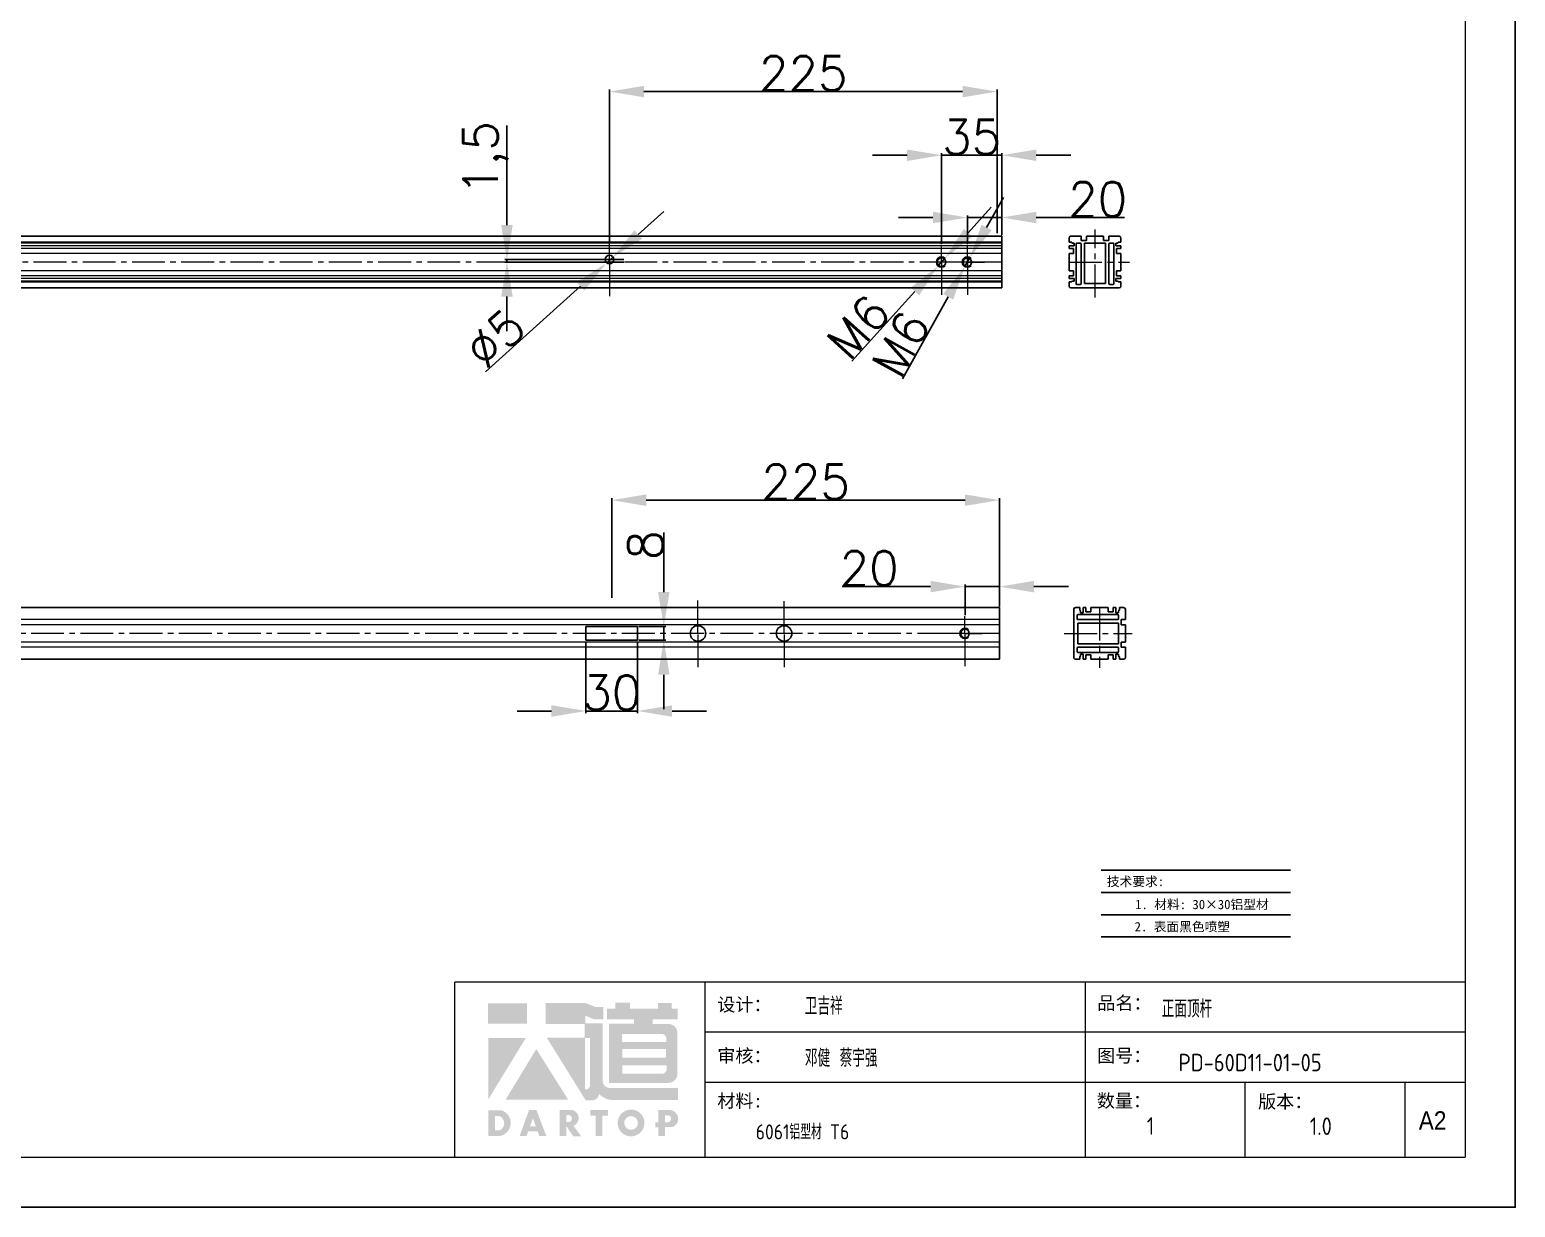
# Model space of a CAD drawing. Header units: millimetres. Extents: x -30327 to 34858, y 4015 to 75103.
# Drawn here: x 2358 to 3220, y 60062 to 60746 of the extents above; entities that cross this region are included whole.
import ezdxf
from ezdxf.enums import TextEntityAlignment as Align

# ---------------------------------------------------------------- set-up
doc = ezdxf.new("R2010")
doc.units = ezdxf.units.MM
doc.linetypes.add('CENTER2', pattern=[28.575, 19.05, -3.175, 3.175, -3.175])
doc.layers.add('A-TITLEBLOCK', color=7, linetype='Continuous', lineweight=18)
doc.layers.add('cen', color=1, linetype='CENTER2', lineweight=9)
for name, color, linetype in [('print', 30, 'Continuous'), ('red', 1, 'CENTER2'), ('yellow', 2, 'Continuous')]:
    doc.layers.add(name, color=color, linetype=linetype)
doc.styles.add('GB', font='GBENOR.SHX', dxfattribs={"bigfont": 'gbcbig.shx'})
doc.styles.add('HZ', font='')
doc.styles.add('SLDTEXTSTYLE0', font='simfang.ttf', dxfattribs={"bigfont": 'bigfont'})
doc.styles.add('SLDTEXTSTYLE1', font='Gothic.ttf', dxfattribs={"width": 0.913})
doc.styles.get("Standard").update_dxf_attribs({"font": 'txt', "bigfont": 'gbcbig.shx'})
doc.styles.get('HZ').set_extended_font_data('SimSun')
doc.dimstyles.new('ISO-25', dxfattribs={"dimtxt": 20, "dimasz": 20, "dimexe": 1.25, "dimexo": 0.625, "dimtad": 1, "dimtxsty": 'Standard', "dimcen": 2.5, "dimadec": 0, "dimazin": 0, "dimtfac": 1, "dimtmove": 0, "dimatfit": 3, "dimfxl": 0, "dimarcsym": 0})

# ---------------------------------------------------------------- blocks, each defined once
blk = doc.blocks.new('*D160')
at = {"layer": 'Defpoints', "color": 0, "transparency": 16777216}
for p in [(2903.15, 60613.48), (2900.24, 60608.23)]:
    blk.add_point(p, dxfattribs=at)
at = {"layer": 'yellow', "color": 0, "lineweight": -2, "transparency": 16777216}
for p, q in [((2912.87, 60630.96), (2922.59, 60648.44)), ((2903.15, 60613.48), (2900.24, 60608.23)), ((2864, 60543.05), (2890.52, 60590.75))]:
    blk.add_line(p, q, dxfattribs=at)
at = {"layer": 'yellow', "color": 0, "transparency": 16777216}
for points in [[(2909.96, 60632.58), (2915.79, 60629.34), (2903.15, 60613.48)], [(2887.61, 60592.37), (2893.44, 60589.13), (2900.24, 60608.23)]]:
    blk.add_solid(points, dxfattribs=at)
at = {"layer": 'yellow', "color": 0, "lineweight": 9, "transparency": 16777216, "insert": (2863.12, 60563.32), "char_height": 20, "attachment_point": 5, "rotation": 60.93102}
blk.add_mtext('M6', dxfattribs=at)
blk = doc.blocks.new('*D88')
at = {"layer": 'Defpoints', "color": 0, "transparency": 16777216}
for p in [(2921.7, 60636.75), (2921.7, 60626.48), (2901.7, 60620.86)]:
    blk.add_point(p, dxfattribs=at)
at = {"layer": 'yellow', "color": 0, "lineweight": -2, "transparency": 16777216}
for p, q in [((2881.7, 60636.75), (2861.7, 60636.75)), ((2901.7, 60621.48), (2901.7, 60638)), ((2901.7, 60636.75), (2921.7, 60636.75)), ((2921.7, 60627.11), (2921.7, 60638)), ((2941.7, 60636.75), (2992.95, 60636.75))]:
    blk.add_line(p, q, dxfattribs=at)
at = {"layer": 'yellow', "color": 0, "transparency": 16777216}
for points in [[(2881.7, 60640.08), (2881.7, 60633.42), (2901.7, 60636.75)], [(2941.7, 60640.08), (2941.7, 60633.42), (2921.7, 60636.75)]]:
    blk.add_solid(points, dxfattribs=at)
at = {"layer": 'yellow', "color": 0, "lineweight": 9, "transparency": 16777216, "insert": (2977.32, 60647.37), "char_height": 20, "attachment_point": 5}
blk.add_mtext('20', dxfattribs=at)
blk = doc.blocks.new('*D89')
at = {"layer": 'Defpoints', "color": 0, "transparency": 16777216}
for p in [(2900.33, 60422.43), (2920.33, 60410.26), (2900.33, 60405.26)]:
    blk.add_point(p, dxfattribs=at)
at = {"layer": 'yellow', "color": 0, "lineweight": -2, "transparency": 16777216}
for p, q in [((2900.33, 60405.88), (2900.33, 60423.68)), ((2920.33, 60410.88), (2920.33, 60423.68)), ((2880.33, 60422.43), (2829.08, 60422.43)), ((2920.33, 60422.43), (2900.33, 60422.43)), ((2940.33, 60422.43), (2960.33, 60422.43))]:
    blk.add_line(p, q, dxfattribs=at)
at = {"layer": 'yellow', "color": 0, "transparency": 16777216}
for points in [[(2880.33, 60425.77), (2880.33, 60419.1), (2900.33, 60422.43)], [(2940.33, 60425.77), (2940.33, 60419.1), (2920.33, 60422.43)]]:
    blk.add_solid(points, dxfattribs=at)
at = {"layer": 'yellow', "color": 0, "lineweight": 9, "transparency": 16777216, "insert": (2844.7, 60433.06), "char_height": 20, "attachment_point": 5}
blk.add_mtext('20', dxfattribs=at)
blk = doc.blocks.new('*D426')
at = {"layer": 'Defpoints', "color": 0, "transparency": 16777216}
for p in [(2888.71, 60613.08), (2884.69, 60608.63)]:
    blk.add_point(p, dxfattribs=at)
at = {"layer": 'yellow', "color": 0, "lineweight": -2, "transparency": 16777216}
for p, q in [((2902.12, 60627.92), (2915.52, 60642.76)), ((2888.71, 60613.08), (2884.69, 60608.63)), ((2834.68, 60553.29), (2871.28, 60593.79))]:
    blk.add_line(p, q, dxfattribs=at)
at = {"layer": 'yellow', "color": 0, "transparency": 16777216}
for points in [[(2899.64, 60630.16), (2904.59, 60625.69), (2888.71, 60613.08)], [(2868.8, 60596.02), (2873.75, 60591.56), (2884.69, 60608.63)]]:
    blk.add_solid(points, dxfattribs=at)
at = {"layer": 'yellow', "color": 0, "lineweight": 9, "transparency": 16777216, "insert": (2838.39, 60573.24), "char_height": 20, "attachment_point": 5, "rotation": 47.90104}
blk.add_mtext('M6', dxfattribs=at)
blk = doc.blocks.new('*D427')
at = {"layer": 'Defpoints', "color": 0, "transparency": 16777216}
for p in [(2921.7, 60672.91), (2921.7, 60625.86), (2886.7, 60620.86)]:
    blk.add_point(p, dxfattribs=at)
at = {"layer": 'yellow', "color": 0, "lineweight": -2, "transparency": 16777216}
for p, q in [((2886.7, 60621.48), (2886.7, 60674.16)), ((2921.7, 60626.48), (2921.7, 60674.16)), ((2866.7, 60672.91), (2846.7, 60672.91)), ((2886.7, 60672.91), (2921.7, 60672.91)), ((2941.7, 60672.91), (2961.7, 60672.91))]:
    blk.add_line(p, q, dxfattribs=at)
at = {"layer": 'yellow', "color": 0, "transparency": 16777216}
for points in [[(2866.7, 60676.25), (2866.7, 60669.58), (2886.7, 60672.91)], [(2941.7, 60676.25), (2941.7, 60669.58), (2921.7, 60672.91)]]:
    blk.add_solid(points, dxfattribs=at)
at = {"layer": 'yellow', "color": 0, "lineweight": 9, "transparency": 16777216, "insert": (2904.2, 60683.54), "char_height": 20, "attachment_point": 5}
blk.add_mtext('35', dxfattribs=at)
blk = doc.blocks.new('*D947')
at = {"layer": 'Defpoints', "color": 0, "transparency": 16777216}
for p in [(2634.48, 60612.36), (2703.04, 60612.36), (2703.04, 60610.86)]:
    blk.add_point(p, dxfattribs=at)
at = {"layer": 'yellow', "color": 0, "lineweight": -2, "transparency": 16777216}
for p, q in [((2634.48, 60632.36), (2634.48, 60690.27)), ((2702.41, 60612.36), (2633.23, 60612.36)), ((2702.41, 60610.86), (2633.23, 60610.86)), ((2634.48, 60610.86), (2634.48, 60612.36)), ((2634.48, 60590.86), (2634.48, 60570.86))]:
    blk.add_line(p, q, dxfattribs=at)
at = {"layer": 'yellow', "color": 0, "transparency": 16777216}
for points in [[(2631.15, 60632.36), (2637.82, 60632.36), (2634.48, 60612.36)], [(2631.15, 60590.86), (2637.82, 60590.86), (2634.48, 60610.86)]]:
    blk.add_solid(points, dxfattribs=at)
at = {"layer": 'yellow', "color": 0, "lineweight": 9, "transparency": 16777216, "insert": (2622.19, 60671.31), "char_height": 20, "attachment_point": 5, "rotation": 90}
blk.add_mtext('1,5', dxfattribs=at)
blk = doc.blocks.new('*D948')
at = {"layer": 'Defpoints', "color": 0, "transparency": 16777216}
for p in [(2695.81, 60613.53), (2692.09, 60610.18)]:
    blk.add_point(p, dxfattribs=at)
at = {"layer": 'yellow', "color": 0, "lineweight": -2, "transparency": 16777216}
for p, q in [((2710.69, 60626.9), (2725.56, 60640.27)), ((2695.81, 60613.53), (2692.09, 60610.18)), ((2621.95, 60547.13), (2677.22, 60596.81))]:
    blk.add_line(p, q, dxfattribs=at)
at = {"layer": 'yellow', "color": 0, "transparency": 16777216}
for points in [[(2708.46, 60629.38), (2712.91, 60624.42), (2695.81, 60613.53)], [(2674.99, 60599.29), (2679.45, 60594.34), (2692.09, 60610.18)]]:
    blk.add_solid(points, dxfattribs=at)
at = {"layer": 'yellow', "color": 0, "lineweight": 9, "transparency": 16777216, "insert": (2627.71, 60566.59), "char_height": 20, "attachment_point": 5, "rotation": 41.95305}
blk.add_mtext('∅5', dxfattribs=at)
blk = doc.blocks.new('*D949')
at = {"layer": 'Defpoints', "color": 0, "transparency": 16777216}
for p in [(2693.95, 60709.87), (2693.95, 60621.86), (2918.95, 60627.11)]:
    blk.add_point(p, dxfattribs=at)
at = {"layer": 'yellow', "color": 0, "lineweight": -2, "transparency": 16777216}
for p, q in [((2693.95, 60622.48), (2693.95, 60711.12)), ((2898.95, 60709.87), (2713.95, 60709.87)), ((2918.95, 60627.73), (2918.95, 60711.12))]:
    blk.add_line(p, q, dxfattribs=at)
at = {"layer": 'yellow', "color": 0, "transparency": 16777216}
for points in [[(2713.95, 60713.2), (2713.95, 60706.54), (2693.95, 60709.87)], [(2898.95, 60713.2), (2898.95, 60706.54), (2918.95, 60709.87)]]:
    blk.add_solid(points, dxfattribs=at)
at = {"layer": 'yellow', "color": 0, "lineweight": 9, "transparency": 16777216, "insert": (2806.45, 60720.49), "char_height": 20, "attachment_point": 5}
blk.add_mtext('225', dxfattribs=at)
blk = doc.blocks.new('*D950')
at = {"layer": 'Defpoints', "color": 0, "transparency": 16777216}
for p in [(2695.33, 60472.64), (2695.33, 60415.26), (2920.33, 60410.88)]:
    blk.add_point(p, dxfattribs=at)
at = {"layer": 'yellow', "color": 0, "lineweight": -2, "transparency": 16777216}
for p, q in [((2695.33, 60415.88), (2695.33, 60473.89)), ((2900.33, 60472.64), (2715.33, 60472.64)), ((2920.33, 60411.51), (2920.33, 60473.89))]:
    blk.add_line(p, q, dxfattribs=at)
at = {"layer": 'yellow', "color": 0, "transparency": 16777216}
for points in [[(2715.33, 60475.97), (2715.33, 60469.3), (2695.33, 60472.64)], [(2900.33, 60475.97), (2900.33, 60469.3), (2920.33, 60472.64)]]:
    blk.add_solid(points, dxfattribs=at)
at = {"layer": 'yellow', "color": 0, "lineweight": 9, "transparency": 16777216, "insert": (2807.83, 60483.26), "char_height": 20, "attachment_point": 5}
blk.add_mtext('225', dxfattribs=at)
blk = doc.blocks.new('*D951')
at = {"layer": 'Defpoints', "color": 0, "transparency": 16777216}
for p in [(2710.33, 60399.26), (2725.51, 60399.26), (2710.33, 60391.26)]:
    blk.add_point(p, dxfattribs=at)
at = {"layer": 'yellow', "color": 0, "lineweight": -2, "transparency": 16777216}
for p, q in [((2725.51, 60419.26), (2725.51, 60453.84)), ((2710.95, 60399.26), (2726.76, 60399.26)), ((2725.51, 60391.26), (2725.51, 60399.26)), ((2710.95, 60391.26), (2726.76, 60391.26)), ((2725.51, 60371.26), (2725.51, 60351.26))]:
    blk.add_line(p, q, dxfattribs=at)
at = {"layer": 'yellow', "color": 0, "transparency": 16777216}
for points in [[(2722.18, 60419.26), (2728.85, 60419.26), (2725.51, 60399.26)], [(2722.18, 60371.26), (2728.85, 60371.26), (2725.51, 60391.26)]]:
    blk.add_solid(points, dxfattribs=at)
at = {"layer": 'yellow', "color": 0, "lineweight": 9, "transparency": 16777216, "insert": (2714.89, 60446.55), "char_height": 20, "attachment_point": 5, "rotation": 90}
blk.add_mtext('8', dxfattribs=at)
blk = doc.blocks.new('*D952')
at = {"layer": 'Defpoints', "color": 0, "transparency": 16777216}
for p in [(2680.33, 60391.26), (2710.33, 60391.26), (2680.33, 60350.21)]:
    blk.add_point(p, dxfattribs=at)
at = {"layer": 'yellow', "color": 0, "lineweight": -2, "transparency": 16777216}
for p, q in [((2680.33, 60390.63), (2680.33, 60348.96)), ((2710.33, 60390.63), (2710.33, 60348.96)), ((2660.33, 60350.21), (2640.33, 60350.21)), ((2710.33, 60350.21), (2680.33, 60350.21)), ((2730.33, 60350.21), (2750.33, 60350.21))]:
    blk.add_line(p, q, dxfattribs=at)
at = {"layer": 'yellow', "color": 0, "transparency": 16777216}
for points in [[(2660.33, 60353.54), (2660.33, 60346.87), (2680.33, 60350.21)], [(2730.33, 60353.54), (2730.33, 60346.87), (2710.33, 60350.21)]]:
    blk.add_solid(points, dxfattribs=at)
at = {"layer": 'yellow', "color": 0, "lineweight": 9, "transparency": 16777216, "insert": (2695.33, 60360.83), "char_height": 20, "attachment_point": 5}
blk.add_mtext('30', dxfattribs=at)
blk = doc.blocks.new('Dartop Logo')
at = {"true_color": 0xc40018}
h = blk.add_hatch(color=12, dxfattribs=at)
h.set_gradient(color1=(196, 0, 24), color2=(196, 0, 24), tint=1)
h.paths.add_polyline_path([(30.39, -3.87), (33.08, -5.04), (35.99, -5.04), (35.99, -1.19), (33.59, -1.19), (30.46, 0.05), (17.94, 0.05), (17.94, -6.46), (30.12, -6.46), (30.12, -6.59), (30.12, -10.75), (18.31, -10.75), (30.46, -30.31), (32.87, -30.31, 0.279375), (34.63, -28.6), (34.63, -28.51), (34.84, -28.51, 0.143145), (38.15, -30.2), (59.27, -30.2), (59.27, -26.49), (38.06, -26.49, -0.414214), (35.75, -24.18), (35.75, -6.26), (30.39, -6.26)])
h.paths.add_polyline_path([(30.25, -10.84), (31.8, -10.84), (31.8, -26.02, -0.088936), (30.9, -26.94), (30.24, -26.94)], flags=16)
h = blk.add_hatch(color=12, dxfattribs=at)
h.set_gradient(color1=(196, 0, 24), color2=(196, 0, 24), tint=1)
h.paths.add_polyline_path([(59.24, -1.73), (57.36, -1.73), (57.36, 0.06), (53.06, 0.06), (53.06, -1.64), (44.29, -1.64), (44.29, 0.15), (39.7, 0.15), (39.7, -1.67), (37.16, -1.67), (37.16, -4.97), (45.54, -4.97), (45.54, -6.42), (37.73, -6.42), (37.73, -24.88), (56.26, -24.88, 0.414214), (59.15, -21.99), (59.15, -9.35, 0.414214), (56.26, -6.46), (51.36, -6.46), (51.36, -5.03), (59.24, -5.03)])
h.paths.add_polyline_path([(54.21, -9.59, -0.414214), (55.66, -11.04), (55.66, -12.1), (41.79, -12.1), (41.79, -9.59)], flags=16)
h.paths.add_polyline_path([(55.57, -14.33), (55.57, -17.01), (41.88, -17.01), (41.88, -14.33)], flags=16)
h.paths.add_polyline_path([(55.75, -19.43), (55.75, -20.57, -0.414214), (54.3, -22.02), (41.88, -22.02), (41.88, -19.43)], flags=16)
h = blk.add_hatch(color=12, dxfattribs=at)
h.set_gradient(color1=(196, 0, 24), color2=(196, 0, 24), tint=1)
h.paths.add_polyline_path([(12.18, 0), (0, 0), (0, -6.37), (12.18, -6.37)])
h = blk.add_hatch(color=12, dxfattribs=at)
h.set_gradient(color1=(196, 0, 24), color2=(196, 0, 24), tint=1)
h.paths.add_polyline_path([(11.79, -10.83), (0.03, -10.83), (0.03, -30.03)])
h = blk.add_hatch(color=12, dxfattribs=at)
h.set_gradient(color1=(196, 0, 24), color2=(196, 0, 24), tint=1)
h.paths.add_polyline_path([(15.05, -14.31), (5.44, -30.15), (25.01, -30.15)])
at = {"true_color": 0x646464}
h = blk.add_hatch(color=251, dxfattribs=at)
h.set_gradient(color1=(100, 100, 100), color2=(100, 100, 100), tint=1)
h.paths.add_polyline_path([(4.15, -33.43), (0.11, -33.43), (0.11, -41.5), (3.51, -41.5, 0.793016)])
h.paths.add_polyline_path([(3.57, -39.73), (2.16, -39.73), (2.16, -35.19), (3.42, -35.19, -0.671361)], flags=16)
h = blk.add_hatch(color=251, dxfattribs=at)
h.set_gradient(color1=(100, 100, 100), color2=(100, 100, 100), tint=1)
h.paths.add_polyline_path([(15.08, -33.36), (12.78, -33.36), (9.82, -41.51), (12, -41.51), (12.51, -40.06), (15.46, -40.06), (15.99, -41.52), (18.19, -41.52)])
h.paths.add_polyline_path([(14.9, -38.51), (13.07, -38.51), (13.97, -35.95)], flags=16)
h = blk.add_hatch(color=251, dxfattribs=at)
h.set_gradient(color1=(100, 100, 100), color2=(100, 100, 100), tint=1)
h.paths.add_polyline_path([(26.27, -33.36), (22.3, -33.36), (22.3, -41.51), (24.4, -41.51), (24.4, -38.28), (26.55, -41.54), (29.09, -41.54), (26.61, -38.3, 0.744055)])
h.paths.add_polyline_path([(24.38, -37.08), (24.38, -34.94), (25.32, -34.94, -0.796809), (25.3, -37.08)], flags=16)
h = blk.add_hatch(color=251, dxfattribs=at)
h.set_gradient(color1=(100, 100, 100), color2=(100, 100, 100), tint=1)
h.paths.add_polyline_path([(37.44, -33.4), (31.88, -33.4), (31.88, -35.16), (33.61, -35.16), (33.61, -41.52), (35.69, -41.52), (35.69, -35.16), (37.44, -35.16)])
h = blk.add_hatch(color=251, dxfattribs=at)
h.set_gradient(color1=(100, 100, 100), color2=(100, 100, 100), tint=1)
h.paths.add_polyline_path([(40.46, -37.41, 1), (48.83, -37.41, 1)])
h.paths.add_polyline_path([(46.8, -37.41, -1), (42.5, -37.41, -1)], flags=16)
h = blk.add_hatch(color=251, dxfattribs=at)
h.set_gradient(color1=(100, 100, 100), color2=(100, 100, 100), tint=1)
h.paths.add_polyline_path([(56.85, -33.38), (56.73, -33.38), (53.19, -33.38), (53.19, -37.19), (52.26, -37.19), (52.26, -38.73), (53.18, -38.73), (53.18, -41.5), (55.24, -41.5), (55.24, -38.72), (57.51, -38.72, 0.812304)])
h.paths.add_polyline_path([(55.21, -37.18), (55.21, -35.05), (56.39, -35.05, -0.778213), (56.27, -37.18)], flags=16)
blk = doc.blocks.new('DT-A2-TITLE')
blk.add_line((594, 0), (594, 420))
at = {"layer": 'A-TITLEBLOCK', "color": 7}
for p, q in [((584, 410), (584, 10)), ((594, 0), (594, 297)), ((382, 10), (382, 45)), ((584, 45), (382, 45)), ((432, 45), (432, 10)), ((508, 45), (508, 10)), ((584, 35), (432, 35)), ((432, 25), (584.08, 25)), ((540, 10), (540, 25)), ((572, 10), (572, 25)), ((10, 10), (584, 10)), ((0, 0), (594, 0))]:
    blk.add_line(p, q, dxfattribs=at)
at = {"layer": 'A-TITLEBLOCK', "xscale": 0.6400000000000001, "yscale": 0.6400000000000001, "zscale": 0.6400000000000001}
blk.add_blockref('Dartop Logo', (388.65, 40.81), dxfattribs=at)
at = {"style": 'GB'}
for tag, p, height in [('#设计', (451.96, 38.52), 3.5), ('#品名', (523.32, 37.95), 3.5), ('#审核', (451.99, 28.1), 3.5), ('#图号', (526.67, 27.2), 3.5), ('#数量', (520.33, 14.51), 3.5), ('#版本', (552.92, 14.47), 3.5), ('#材料说明', (442.15, 13.59), 3)]:
    blk.add_attdef(tag, p, '', height=height, dxfattribs=at)
at = {"layer": 'A-TITLEBLOCK', "color": 7, "attachment_point": 1}
for s, insert, char_height, style in [('设计：', (434.47, 41.87), 2.646, 'SLDTEXTSTYLE0'), ('品名：', (510.43, 42.19), 2.646, 'SLDTEXTSTYLE0'), ('审核：', (434.47, 31.64), 2.646, 'SLDTEXTSTYLE0'), ('图号：', (510.4, 31.66), 2.646, 'SLDTEXTSTYLE0'), ('材料:', (434.47, 22.62), 2.646, 'SLDTEXTSTYLE0'), ('数量：', (510.35, 22.64), 2.646, 'SLDTEXTSTYLE0'), ('版本：', (542.59, 22.48), 2.646, 'SLDTEXTSTYLE0'), ('A2', (574.7, 19.21), 3.704, 'SLDTEXTSTYLE1')]:
    blk.add_mtext(s, dxfattribs=dict(at, insert=insert, char_height=char_height, style=style))

msp = doc.modelspace()

# ---------------------------------------------------------------- linework, layer by layer
for p, q in [((2921.6969, 60625.856), (1762.6969, 60625.856)), ((2921.6969, 60625.856), (2921.6969, 60595.856)), ((2960.7766, 60622.3564), (2962.2766, 60622.3564)), ((2963.2766, 60621.8564), (2963.7766, 60621.8564)), ((2963.7766, 60620.3564), (2963.7766, 60621.8564)), ((2967.7766, 60623.3564), (2970.7766, 60623.3564)), ((2969.7766, 60621.8564), (2970.7766, 60621.8564)), ((2970.7766, 60625.8564), (2975.7766, 60625.8564)), ((2970.7766, 60621.8564), (2975.7766, 60621.8564)), ((2980.7766, 60625.8564), (2975.7766, 60625.8564)), ((2980.7766, 60621.8564), (2975.7766, 60621.8564)), ((2983.7766, 60623.3564), (2980.7766, 60623.3564)), ((2981.7766, 60621.8564), (2980.7766, 60621.8564)), ((2987.7766, 60620.3564), (2987.7766, 60621.8564)), ((2988.2766, 60621.8564), (2987.7766, 60621.8564)), ((2990.7766, 60622.3564), (2989.2766, 60622.3564)), ((2960.7766, 60620.3564), (2963.7766, 60620.3564)), ((2960.7766, 60618.8564), (2960.7766, 60620.3564)), ((2960.7766, 60618.8564), (2963.2766, 60618.8564)), ((2960.7766, 60615.8564), (2963.2766, 60615.8564)), ((2960.7766, 60610.8564), (2960.7766, 60615.8564)), ((2963.2766, 60615.8564), (2963.2766, 60618.8564)), ((2964.7766, 60620.3564), (2964.7766, 60621.3564)), ((2986.7766, 60620.3564), (2986.7766, 60621.3564)), ((2990.7766, 60620.3564), (2987.7766, 60620.3564)), ((2990.7766, 60618.8564), (2988.2766, 60618.8564)), ((2988.2766, 60615.8564), (2988.2766, 60618.8564)), ((2990.7766, 60615.8564), (2988.2766, 60615.8564)), ((2990.7766, 60618.8564), (2990.7766, 60620.3564)), ((2990.7766, 60610.8564), (2990.7766, 60615.8564)), ((2960.7766, 60610.8564), (2960.7766, 60605.8564)), ((2960.7766, 60605.8564), (2963.2766, 60605.8564)), ((2963.2766, 60605.8564), (2963.2766, 60602.8564)), ((2990.7766, 60605.8564), (2988.2766, 60605.8564)), ((2988.2766, 60605.8564), (2988.2766, 60602.8564)), ((2990.7766, 60610.8564), (2990.7766, 60605.8564)), ((2921.6969, 60595.856), (1762.6969, 60595.856)), ((2960.7766, 60602.8564), (2963.2766, 60602.8564)), ((2960.7766, 60602.8564), (2960.7766, 60601.3564)), ((2960.7766, 60601.3564), (2963.7766, 60601.3564)), ((2960.7766, 60599.3564), (2962.2766, 60599.3564)), ((2963.2766, 60599.8564), (2963.7766, 60599.8564)), ((2963.7766, 60601.3564), (2963.7766, 60599.8564)), ((2964.7766, 60601.3564), (2964.7766, 60600.3564)), ((2975.7766, 60598.3564), (2969.7766, 60598.3564)), ((2975.7766, 60598.3564), (2981.7766, 60598.3564)), ((2986.7766, 60601.3564), (2986.7766, 60600.3564)), ((2990.7766, 60601.3564), (2987.7766, 60601.3564)), ((2987.7766, 60601.3564), (2987.7766, 60599.8564)), ((2988.2766, 60599.8564), (2987.7766, 60599.8564)), ((2990.7766, 60602.8564), (2988.2766, 60602.8564)), ((2990.7766, 60599.3564), (2989.2766, 60599.3564)), ((2990.7766, 60602.8564), (2990.7766, 60601.3564)), ((2920.3252, 60410.257), (1761.3252, 60410.257)), ((2920.3252, 60410.257), (2920.3252, 60380.257)), ((2966.9048, 60410.257), (2966.9048, 60408.757)), ((2967.4048, 60407.757), (2967.4048, 60407.257)), ((2968.9048, 60407.257), (2967.4048, 60407.257)), ((2968.9048, 60406.257), (2967.9048, 60406.257)), ((2970.4048, 60410.257), (2968.9048, 60410.257)), ((2968.9048, 60410.257), (2968.9048, 60407.257)), ((2970.4048, 60410.257), (2970.4048, 60407.757)), ((2973.4048, 60407.757), (2970.4048, 60407.757)), ((2978.4048, 60410.257), (2973.4048, 60410.257)), ((2973.4048, 60410.257), (2973.4048, 60407.757)), ((2978.4048, 60410.257), (2983.4048, 60410.257)), ((2983.4048, 60410.257), (2983.4048, 60407.757)), ((2983.4048, 60407.757), (2986.4048, 60407.757)), ((2986.4048, 60410.257), (2987.9048, 60410.257)), ((2986.4048, 60410.257), (2986.4048, 60407.757)), ((2987.9048, 60410.257), (2987.9048, 60407.257)), ((2987.9048, 60407.257), (2989.4048, 60407.257)), ((2987.9048, 60406.257), (2988.9048, 60406.257)), ((2989.4048, 60407.757), (2989.4048, 60407.257)), ((2989.9048, 60410.257), (2989.9048, 60408.757)), ((2680.3252, 60399.257), (2710.3252, 60399.257)), ((2680.3252, 60399.257), (2680.3252, 60391.257)), ((2710.3252, 60399.257), (2710.3252, 60391.257)), ((2965.9048, 60395.257), (2965.9048, 60401.257)), ((2989.4048, 60401.257), (2989.4048, 60400.257)), ((2989.4048, 60400.257), (2989.4048, 60395.257)), ((2990.9048, 60403.257), (2990.9048, 60400.257)), ((2993.4048, 60400.257), (2993.4048, 60395.257)), ((2680.3252, 60391.257), (2710.3252, 60391.257)), ((2965.9048, 60395.257), (2965.9048, 60389.257)), ((2989.4048, 60390.257), (2989.4048, 60395.257)), ((2989.4048, 60389.257), (2989.4048, 60390.257)), ((2990.9048, 60387.257), (2990.9048, 60390.257)), ((2993.4048, 60390.257), (2993.4048, 60395.257)), ((2920.3252, 60380.257), (1761.3252, 60380.257)), ((2966.9048, 60380.257), (2966.9048, 60381.757)), ((2967.4048, 60382.757), (2967.4048, 60383.257)), ((2968.9048, 60383.257), (2967.4048, 60383.257)), ((2968.9048, 60384.257), (2967.9048, 60384.257)), ((2968.9048, 60380.257), (2968.9048, 60383.257)), ((2970.4048, 60380.257), (2968.9048, 60380.257)), ((2973.4048, 60382.757), (2970.4048, 60382.757)), ((2970.4048, 60380.257), (2970.4048, 60382.757)), ((2973.4048, 60380.257), (2973.4048, 60382.757)), ((2978.4048, 60380.257), (2973.4048, 60380.257)), ((2978.4048, 60380.257), (2983.4048, 60380.257)), ((2983.4048, 60380.257), (2983.4048, 60382.757)), ((2983.4048, 60382.757), (2986.4048, 60382.757)), ((2986.4048, 60380.257), (2986.4048, 60382.757)), ((2986.4048, 60380.257), (2987.9048, 60380.257)), ((2987.9048, 60384.257), (2988.9048, 60384.257)), ((2987.9048, 60383.257), (2989.4048, 60383.257)), ((2987.9048, 60380.257), (2987.9048, 60383.257)), ((2989.4048, 60382.757), (2989.4048, 60383.257)), ((2989.9048, 60380.257), (2989.9048, 60381.757))]:
    msp.add_line(p, q)
at = {"lineweight": 9}
for p, q in [((2921.6969, 60622.356), (1762.6969, 60622.356)), ((2921.6969, 60621.856), (1762.6969, 60621.856)), ((2921.6969, 60620.356), (1762.6969, 60620.356)), ((2921.6969, 60618.856), (1762.6969, 60618.856)), ((2921.6969, 60615.856), (1762.6969, 60615.856)), ((2921.6969, 60605.856), (1762.6969, 60605.856)), ((2921.6969, 60602.856), (1762.6969, 60602.856)), ((2921.6969, 60601.356), (1762.6969, 60601.356)), ((2921.6969, 60599.856), (1762.6969, 60599.856)), ((2921.6969, 60599.2142), (1762.6969, 60599.2142)), ((2920.3252, 60403.257), (1761.3252, 60403.257)), ((2920.3252, 60400.257), (1761.3252, 60400.257)), ((2920.3252, 60390.257), (1761.3252, 60390.257)), ((2920.3252, 60387.257), (1761.3252, 60387.257))]:
    msp.add_line(p, q, dxfattribs=at)
for points in [[(2960.7766, 60622.3564), (2960.7766, 60624.8564, -0.41421356), (2961.7766, 60625.8564), (2967.7766, 60625.8564)], [(2962.2766, 60622.3564), (2962.2766, 60622.3564, 0.41421356), (2962.7766, 60621.8564), (2963.2766, 60621.8564)], [(2990.7766, 60622.3564), (2990.7766, 60624.8564, 0.41421356), (2989.7766, 60625.8564), (2983.7766, 60625.8564)], [(2989.2766, 60622.3564), (2989.2766, 60622.3564, -0.41421356), (2988.7766, 60621.8564), (2988.2766, 60621.8564)], [(2960.7766, 60599.3564), (2960.7766, 60596.8564, 0.41421356), (2961.7766, 60595.8564), (2975.7766, 60595.8564)], [(2962.2766, 60599.3564), (2962.2766, 60599.3564, -0.41421356), (2962.7766, 60599.8564), (2963.2766, 60599.8564)], [(2990.7766, 60599.3564), (2990.7766, 60596.8564, -0.41421356), (2989.7766, 60595.8564), (2975.7766, 60595.8564)], [(2989.2766, 60599.3564), (2989.2766, 60599.3564, 0.41421356), (2988.7766, 60599.8564), (2988.2766, 60599.8564)], [(2966.9048, 60410.257), (2964.4048, 60410.257, 0.41421356), (2963.4048, 60409.257), (2963.4048, 60395.257)], [(2966.9048, 60408.757), (2966.9048, 60408.757, -0.41421356), (2967.4048, 60408.257), (2967.4048, 60407.757)], [(2989.9048, 60408.757), (2989.9048, 60408.757, 0.41421356), (2989.4048, 60408.257), (2989.4048, 60407.757)], [(2989.9048, 60410.257), (2992.4048, 60410.257, -0.41421356), (2993.4048, 60409.257), (2993.4048, 60403.257)], [(2966.9048, 60380.257), (2964.4048, 60380.257, -0.41421356), (2963.4048, 60381.257), (2963.4048, 60395.257)], [(2966.9048, 60381.757), (2966.9048, 60381.757, 0.41421356), (2967.4048, 60382.257), (2967.4048, 60382.757)], [(2989.9048, 60381.757), (2989.9048, 60381.757, -0.41421356), (2989.4048, 60382.257), (2989.4048, 60382.757)], [(2989.9048, 60380.257), (2992.4048, 60380.257, 0.41421356), (2993.4048, 60381.257), (2993.4048, 60387.257)]]:
    msp.add_lwpolyline(points, format="xyb")
for points in [[(2964.7766, 60598.3564), (2964.7766, 60621.3564, -0.41421356), (2965.2766, 60621.8564), (2967.2766, 60621.8564, -0.41421356), (2967.7766, 60621.3564), (2967.7766, 60598.3564, -0.41421356), (2967.2766, 60597.8564), (2965.2766, 60597.8564, -0.41421356)], [(2986.7766, 60598.3564), (2986.7766, 60621.3564, 0.41421356), (2986.2766, 60621.8564), (2984.2766, 60621.8564, 0.41421356), (2983.7766, 60621.3564), (2983.7766, 60598.3564, 0.41421356), (2984.2766, 60597.8564), (2986.2766, 60597.8564, 0.41421356)], [(2965.9048, 60406.257), (2988.9048, 60406.257, -0.41421356), (2989.4048, 60405.757), (2989.4048, 60403.757, -0.41421356), (2988.9048, 60403.257), (2965.9048, 60403.257, -0.41421356), (2965.4048, 60403.757), (2965.4048, 60405.757, -0.41421356)], [(2965.9048, 60384.257), (2988.9048, 60384.257, 0.41421356), (2989.4048, 60384.757), (2989.4048, 60386.757, 0.41421356), (2988.9048, 60387.257), (2965.9048, 60387.257, 0.41421356), (2965.4048, 60386.757), (2965.4048, 60384.757, 0.41421356)]]:
    msp.add_lwpolyline(points, format="xyb", close=True)
for points in [[(2967.7766, 60625.8564), (2967.7766, 60623.3564)], [(2969.7766, 60621.8564), (2969.7766, 60598.3564)], [(2970.7766, 60625.8564), (2970.7766, 60623.3564)], [(2980.7766, 60625.8564), (2980.7766, 60623.3564)], [(2981.7766, 60621.8564), (2981.7766, 60598.3564)], [(2983.7766, 60625.8564), (2983.7766, 60623.3564)], [(2989.4048, 60401.257), (2965.9048, 60401.257)], [(2993.4048, 60403.257), (2990.9048, 60403.257)], [(2993.4048, 60400.257), (2990.9048, 60400.257)], [(2989.4048, 60389.257), (2965.9048, 60389.257)], [(2993.4048, 60390.257), (2990.9048, 60390.257)], [(2993.4048, 60387.257), (2990.9048, 60387.257)]]:
    msp.add_lwpolyline(points)
for centre, radius in [((2693.9534, 60612.356), 2.5), ((2886.6969, 60610.856), 2.5), ((2901.6969, 60610.856), 2.5), ((2745.3252, 60395.257), 4.5), ((2795.3252, 60395.257), 4.5), ((2900.3252, 60395.257), 2.5)]:
    msp.add_circle(centre, radius)
for centre in [(2886.6969, 60610.856), (2901.6969, 60610.856), (2900.3252, 60395.257)]:
    msp.add_arc(centre, 3, 45, 315)
at = {"layer": 'cen', "lineweight": 9}
for p, q in [((2693.9534, 60612.356), (2693.9534, 60621.856)), ((2975.7766, 60590.3875), (2975.7766, 60629.7057)), ((2886.6969, 60610.856), (2886.6969, 60620.856)), ((2901.6969, 60610.856), (2901.6969, 60620.856)), ((2693.9534, 60612.356), (2693.9534, 60606.856)), ((2693.9534, 60606.856), (2693.9534, 60591.1507)), ((2886.6969, 60610.856), (2886.6969, 60591.6518)), ((2901.6969, 60610.856), (2892.6969, 60610.856)), ((2901.6969, 60610.856), (2911.6969, 60610.856)), ((2901.6969, 60610.856), (2901.6969, 60591.6518)), ((2990.7766, 60610.8564), (2995.7766, 60610.8564)), ((2990.7766, 60610.8564), (2995.7766, 60610.8564)), ((2745.3252, 60395.257), (2745.3252, 60414.8233)), ((2795.3252, 60395.257), (2795.3252, 60414.0736)), ((2900.3252, 60395.257), (2900.3252, 60405.257)), ((2745.3252, 60394.6509), (2745.3252, 60375.0891)), ((2795.3252, 60394.6509), (2795.3252, 60374.3394)), ((2900.3252, 60395.257), (2890.3252, 60395.257)), ((2900.3252, 60395.257), (2900.3252, 60375.4063)), ((2900.3252, 60395.257), (2910.3252, 60395.257)), ((2957.936, 60395.257), (2997.2541, 60395.257)), ((2978.4048, 60380.257), (2978.4048, 60375.257)), ((2978.4048, 60380.257), (2978.4048, 60375.257))]:
    msp.add_line(p, q, dxfattribs=at)
at = {"layer": 'Defpoints'}
for p, q in [((2979.3253, 60257.728), (3089.1904, 60257.728)), ((2979.3253, 60244.8288), (3089.1904, 60244.8288)), ((2979.3253, 60244.8288), (3089.1904, 60244.8288)), ((2979.3253, 60231.9295), (3089.1904, 60231.9295)), ((2979.3253, 60219.0303), (3089.1904, 60219.0303))]:
    msp.add_line(p, q, dxfattribs=at)
at = {"layer": 'print'}
msp.add_lwpolyline([(1495.2982, 60062.0396), (3219.704, 60062.0396), (3219.704, 61281.3164), (1495.2982, 61281.3164)], close=True, dxfattribs=at)
at = {"layer": 'red', "lineweight": 9}
for p, q in [((2921.6969, 60610.856), (1762.6969, 60610.856)), ((2960.7766, 60610.8564), (2992.1032, 60610.8564)), ((2978.4048, 60410.257), (2978.4048, 60378.9304)), ((2920.3252, 60395.257), (1761.3252, 60395.257))]:
    msp.add_line(p, q, dxfattribs=at)

# ---------------------------------------------------------------- block references
at = {"xscale": 2.90304, "yscale": 2.90304, "zscale": 2.90304}
msp.add_blockref('DT-A2-TITLE', (1495.2982, 60062.0396), dxfattribs=at).add_auto_attribs({'#设计': '卫吉祥', '#审核': '邓健 蔡宇强', '#材料说明': '6061铝型材 T6', '#品名': '正面顶杆', '#图号': 'PD-60D11-01-05', '#数量': '1', '#版本': '1.0'})

# ---------------------------------------------------------------- texts
at = {"style": 'HZ'}
for s, height, p in [('技术要求:', 5.41769, (2999.2777, 60251.2179)), ('     1. 材料: 30×30铝型材  ', 5.417685, (3032.3214, 60237.8731)), ('    2. 表面黑色喷塑          ', 5.417685, (3037.5272, 60224.9738))]:
    msp.add_text(s, height=height, dxfattribs=at).set_placement(p, align=Align.MIDDLE_CENTER)

# ---------------------------------------------------------------- dimensions: what is measured, and where the dimension line sits
at = {"layer": 'yellow', "lineweight": 9}
for base, p1, p2, angle, picture, middle in [((2693.9534, 60709.8685), (2918.9534, 60627.106), (2693.9534, 60621.856), 180, '*D949', (2806.4534, 60709.8685)), ((2921.6969, 60672.9146), (2886.6969, 60620.856), (2921.6969, 60625.856), 180, '*D427', (2904.1969, 60672.9146)), ((2634.4819, 60612.356), (2703.036, 60610.856), (2703.036, 60612.356), 90, '*D947', (2634.4819, 60671.3143)), ((2695.3252, 60472.6355), (2920.3252, 60410.882), (2695.3252, 60415.257), 180, '*D950', (2807.8252, 60472.6355)), ((2725.5139, 60399.257), (2710.3252, 60391.257), (2710.3252, 60399.257), 90, '*D951', (2725.5139, 60446.5486)), ((2900.3252, 60422.4338), (2920.3252, 60410.257), (2900.3252, 60405.257), 180, '*D89', (2844.7002, 60422.4338)), ((2680.3252, 60350.2074), (2710.3252, 60391.257), (2680.3252, 60391.257), 180, '*D952', (2695.3252, 60350.2074))]:
    dim = msp.add_linear_dim(base=base, p1=p1, p2=p2, angle=angle, dimstyle='ISO-25', dxfattribs=at)
    dim.commit()
    dim.dimension.update_dxf_attribs({"geometry": picture, "text_midpoint": middle, "dimtype": 160})
dim = msp.add_linear_dim(base=(2921.6969, 60636.7498), p1=(2901.6969, 60620.856), p2=(2921.6969, 60626.481), angle=180, dimstyle='ISO-25', dxfattribs=at)
dim.commit()
dim.dimension.update_dxf_attribs({"geometry": '*D88', "text_midpoint": (2977.3219, 60647.3748)})
for p1, p2, picture, middle in [((2903.1545, 60613.4781), (2900.2394, 60608.2339), '*D160', (2863.1169, 60563.3212)), ((2888.7082, 60613.082), (2884.6857, 60608.63), '*D426', (2838.393, 60573.2434))]:
    dim = msp.add_diameter_dim_2p(p1=p1, p2=p2, text='M6', dimstyle='ISO-25', dxfattribs=at)
    dim.commit()
    dim.dimension.update_dxf_attribs({"geometry": picture, "text_midpoint": middle})
dim = msp.add_diameter_dim_2p(p1=(2695.8126, 60613.5273), p2=(2692.0942, 60610.1847), dimstyle='ISO-25', dxfattribs=at)
dim.commit()
dim.dimension.update_dxf_attribs({"geometry": '*D948', "text_midpoint": (2634.8116, 60558.6921), "dimtype": 163})

doc.saveas('drawing.dxf')
